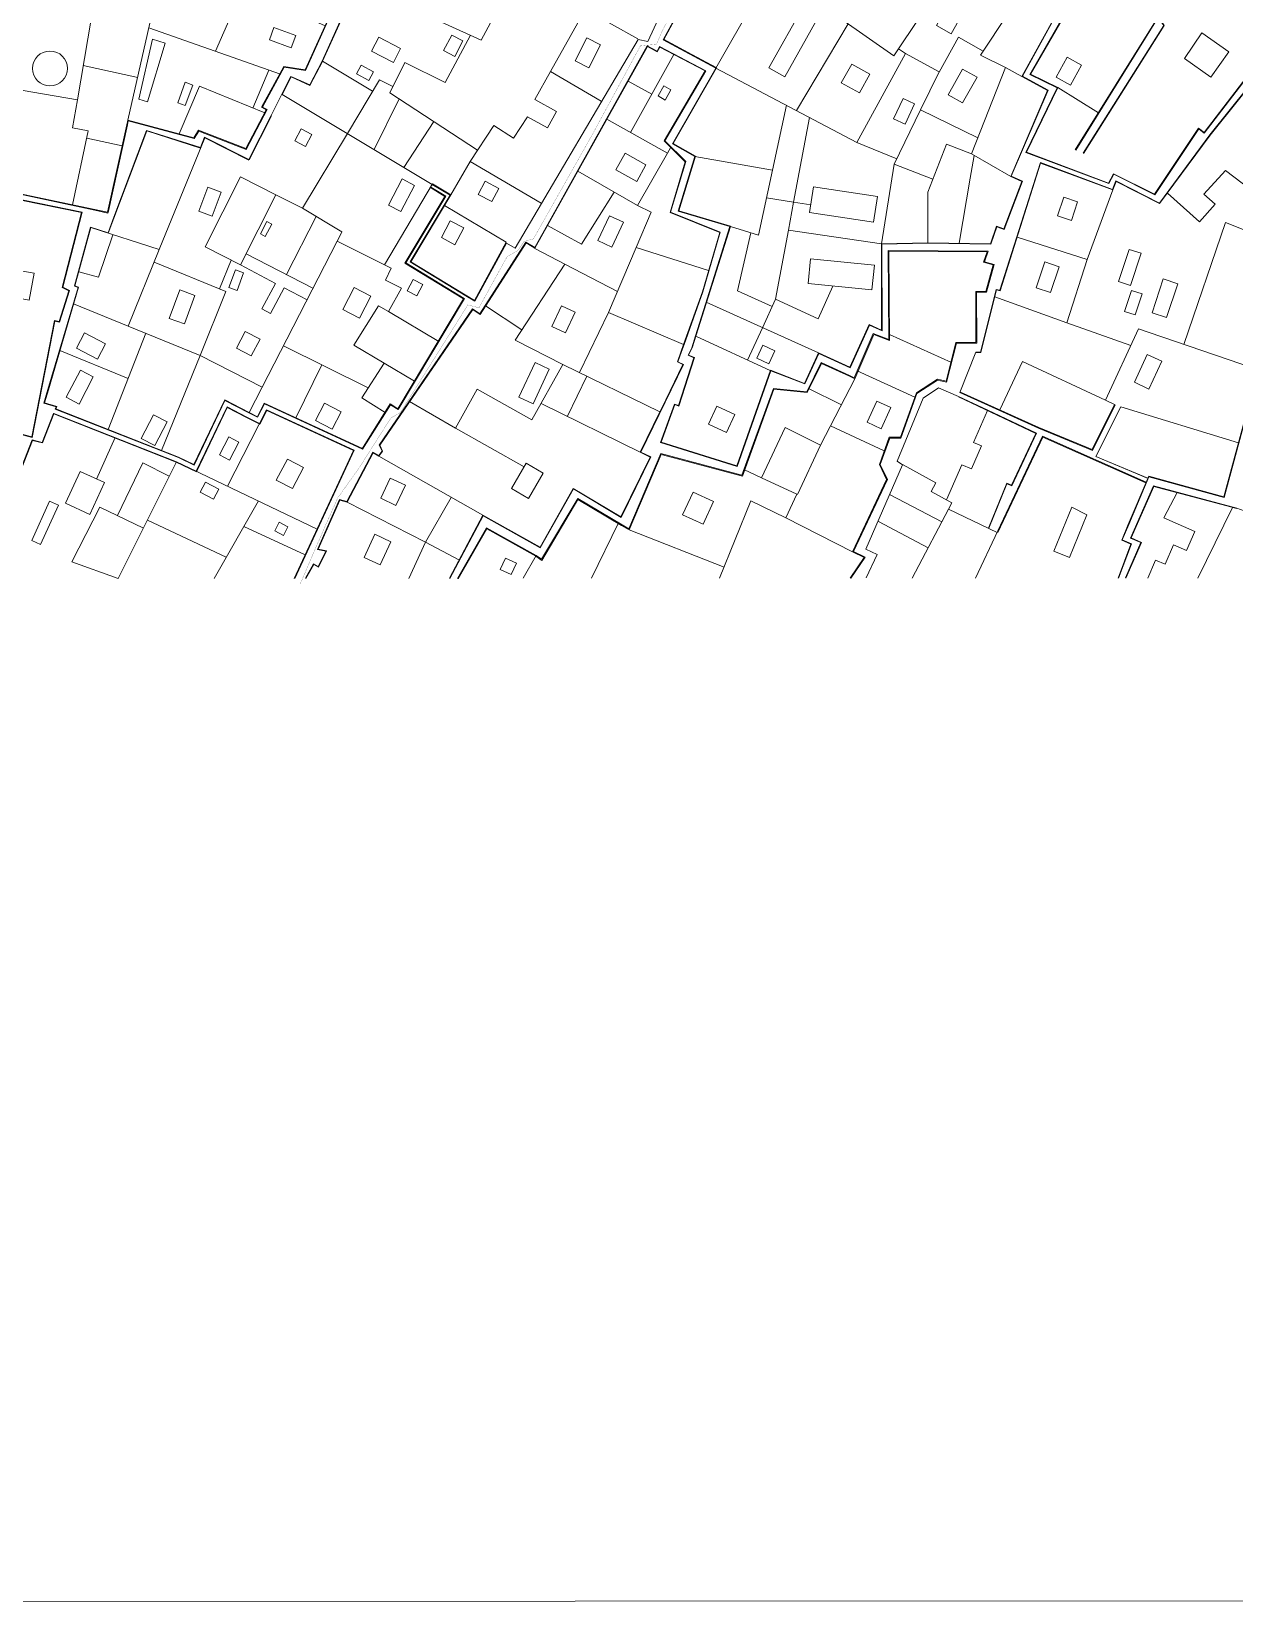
# Model space of a CAD drawing. Header units: millimetres. Extents: x 4203764 to 12476749, y 34048 to 3000914.
# Drawn here: x 11487697 to 11648246, y 1729084 to 1938705 of the extents above; entities that cross this region are included whole.
import ezdxf

# ---------------------------------------------------------------- set-up
doc = ezdxf.new("R2010")
doc.units = ezdxf.units.MM
doc.header["$MEASUREMENT"] = 0
for name, color, linetype, lineweight in [('2', 240, 'Continuous', 25), ('building property', 253, 'Continuous', 15), ('FORMAT', 250, 'Continuous', 0), ('open space', 94, 'Continuous', 5), ('streets', 254, 'Continuous', 9)]:
    doc.layers.add(name, color=color, linetype=linetype, lineweight=lineweight)

# ---------------------------------------------------------------- blocks, each defined once
blk = doc.blocks.new('EEEEEEEEE')
at = {"layer": 'FORMAT'}
blk.add_lwpolyline([(11101940, 671029), (12476749, 671572), (12476365, 1642602), (11101557, 1642059)], close=True, dxfattribs=at)

msp = doc.modelspace()

# ---------------------------------------------------------------- linework, layer by layer
at = {"layer": '2', "const_width": 23.31871}
msp.add_lwpolyline([(11523536.67656, 1864940.20366), (11526714.27157, 1872290.7168), (11528581.3679, 1876474.56932), (11531448.59833, 1880503.0034), (11535660.03811, 1887136.60985), (11536936.12421, 1887853.74116), (11545938.99265, 1902224.3592), (11547411.25656, 1901832.34443), (11551171.04045, 1908653.24338), (11552647.8795, 1909497.39574), (11553442.44465, 1910666.88165), (11554691.11632, 1911036.97717), (11562526.66288, 1924909.66644), (11568960.44624, 1936775.17465), (11571102.97733, 1936979.83206), (11571931.47422, 1938903.11182), (11574205.08472, 1943037.36926)], dxfattribs=at)
at = {"layer": 'building property'}
for p, q in [((11644994.29335, 1924852.79856), (11655931.15108, 1938567.64603)), ((11526552.63964, 1934713.41114), (11524869.43495, 1931477.02999)), ((11522344.87024, 1932633.0695), (11521157.30147, 1930285.62792)), ((11524869.43495, 1931477.02999), (11522344.87024, 1932633.0695)), ((11519729.67427, 1927463.66803), (11516748.68019, 1921571.20132)), ((11638235.0577, 1915733.15699), (11644994.29335, 1924852.79856)), ((11546251.35937, 1921362.26421), (11543671.00064, 1916895.39548)), ((11576225.51868, 1922030.25477), (11586568.92589, 1920197.11113)), ((11616951.12489, 1904093.40046), (11622369.57113, 1921126.19511)), ((11622369.57113, 1921126.19511), (11632012.5096, 1917554.09085)), ((11479121.73554, 1918540.51123), (11497844.61267, 1914573.71498)), ((11515600.01828, 1919297.80384), (11510879.39182, 1909966.6433)), ((11632012.5096, 1917554.09085), (11632437.95219, 1918702.57826)), ((11632437.95219, 1918702.57826), (11638235.0577, 1915733.15699)), ((11495607.34247, 1912528.73341), (11493508.89826, 1904741.55643)), ((11583695.17215, 1911843.7325), (11581907.75027, 1904085.86015)), ((11588711.01828, 1912194.14702), (11586978.36672, 1902978.93975)), ((11493992.66163, 1904598.67783), (11489954.3544, 1890906.63026)), ((11493508.89826, 1904741.55643), (11493992.66163, 1904598.67783)), ((11581907.75027, 1904085.86015), (11586525.69823, 1901984.26633)), ((11614402.758, 1895854.3507), (11616466.03121, 1904213.14038)), ((11616466.03121, 1904213.14038), (11616951.12489, 1904093.40046)), ((11585243.54106, 1899166.91171), (11583248.47959, 1894858.98572)), ((11613773.60263, 1895854.10208), (11614402.758, 1895854.3507)), ((11489954.3544, 1890906.63026), (11489439.6868, 1889162.17914)), ((11650717.0105, 1891073.27782), (11646791.1425, 1876595.48059)), ((11489439.6868, 1889162.17914), (11491081.32278, 1888677.84521)), ((11615308.53676, 1888167.97303), (11611389.34262, 1890015.63068)), ((11490683.31078, 1887666.53698), (11489162.86155, 1883803.22933)), ((11491081.32278, 1888677.84521), (11490954.79913, 1888356.36142)), ((11618514.06024, 1878090.96227), (11621818.97875, 1885096.71349)), ((11487828.36155, 1884135.79102), (11484691.56513, 1876030.60361)), ((11489162.86155, 1883803.22933), (11487828.36155, 1884135.79102)), ((11534074.05625, 1882052.99099), (11547944.60598, 1874161.29664)), ((11615443.34077, 1872410.95407), (11617871.99106, 1878348.02613)), ((11617871.99106, 1878348.02613), (11618514.06024, 1878090.96227)), ((11636782.23529, 1879353.29873), (11634068.57701, 1872922.90983)), ((11646791.1425, 1876595.48059), (11636782.23529, 1879353.29873)), ((11634068.57701, 1872922.90983), (11633181.557, 1870820.99314)), ((11634392.19353, 1870310.09809), (11632710.83528, 1865771.19048)), ((11633181.557, 1870820.99314), (11634392.19353, 1870310.09809))]:
    msp.add_line(p, q, dxfattribs=at)
for points in [[(11572100.32391, 1937635.50047), (11575975.86163, 1944801.89858), (11580534.822, 1944803.70016), (11586198.04175, 1941575.11162), (11596630.59013, 1955473.20736), (11598275.57549, 1954238.40587), (11600708.44581, 1957789.03233), (11599562.96915, 1958573.90683), (11601979.18137, 1962456.55822), (11608406.32683, 1972325.08821), (11609270.23106, 1971865.43022), (11611130.90905, 1974345.40586)], [(11611130.90905, 1974345.40586), (11622990.81383, 1965798.22181), (11631730.99122, 1956850.53393), (11641502.05434, 1948428.43078), (11636192.64293, 1941149.15392), (11637675.85211, 1940067.32012), (11626989.46347, 1922895.20207)], [(11598275.57549, 1954238.40587), (11618049.70188, 1941104.00547), (11614346.86481, 1935529.30347), (11617656.62794, 1933885.996)], [(11496607.95762, 1945900.14746), (11493839.32386, 1929582.40989)], [(11564443.48453, 1946690.43058), (11556970.76126, 1933368.80602), (11563722.17129, 1929387.02469)], [(11572039.35028, 1937652.6207), (11579099.44464, 1933834.5713), (11573345.54695, 1923741.74384), (11576297.5218, 1922058.82979), (11574069.08259, 1914779.26778), (11580986.48695, 1912715.12175), (11579025.11373, 1906501.41517), (11576359.83815, 1898057.71857), (11575860.1324, 1896474.63134), (11575396.7002, 1895526.13059), (11576162.85195, 1895208.53111), (11574088.18095, 1888698.51172), (11573553.93894, 1888911.66537), (11571728.12517, 1883884.09185), (11581849.29569, 1880735.29642), (11586317.68046, 1893499.53973), (11590874.24681, 1891746.7192), (11592730.70346, 1895826.01375), (11596926.29446, 1893916.63144), (11599505.50456, 1899584.072), (11601141.70545, 1898839.44912), (11601137.15118, 1910364.17909), (11607302.84767, 1910518.57723), (11615659.66585, 1910372.16273), (11616485.18563, 1912721.93611), (11617454.76873, 1912351.75655), (11619877.94342, 1918698.5932), (11618372.43177, 1919343.94142), (11623291.74366, 1930820.04249), (11619864.43181, 1932704.74486), (11626958.40894, 1945605.06918)], [(11588893.26915, 1945165.65605), (11602798.70745, 1935458.79373), (11610069.26807, 1946404.78139)], [(11628097.52478, 1922432.15501), (11638869.68352, 1939503.19789), (11638346.54831, 1940203.7992), (11643470.61135, 1946783.9282), (11654992.11972, 1939315.72495)], [(11497844.61267, 1914573.71498), (11500432.67848, 1926257.75924), (11500565.3308, 1926856.6295), (11509378.49579, 1924527.18146), (11509990.20011, 1925514.80298), (11516326.15666, 1923066.23209), (11519038.40205, 1928261.44006), (11518418.43035, 1928585.10668), (11521376.42763, 1934007.2417), (11524216.01405, 1933578.51088), (11529017.94372, 1944228.77156)], [(11504609.37308, 1944735.85317), (11500565.3308, 1926856.6295)], [(11512275.47679, 1936057.77515), (11515922.49545, 1944410.13942), (11526873.51101, 1939472.60709)], [(11526554.58442, 1934714.3502), (11530553.83582, 1943584.34059), (11537997.59423, 1940228.14065), (11538172.84584, 1940642.89366)], [(11551465.75484, 1944524.04454), (11547711.34315, 1937545.40092), (11538610.08393, 1941677.66768)], [(11654992.11972, 1939315.72495), (11644175.60364, 1925238.86006), (11643440.06704, 1925804.0387), (11637564.24083, 1916994.92999), (11632090.7768, 1919725.09716), (11631424.55848, 1918473.22752), (11620485.29654, 1922588.42226), (11624672.99502, 1931201.04394), (11621014.91495, 1932979.70518), (11627845.40202, 1944897.76254)], [(11568627.64435, 1937704.62359), (11561610.84127, 1941640.67714)], [(11597849.26565, 1923892.90291), (11579016.26404, 1933810.79157), (11584118.54511, 1942760.62787)], [(11520923.19325, 1933005.77194), (11503382.35769, 1939196.38732)], [(11589784.68044, 1928139.89762), (11596666.81608, 1939739.23596)], [(11503856.07075, 1937658.95778), (11505551.90018, 1937143.04939), (11503167.55765, 1929305.53742), (11502025.46095, 1929652.98821), (11503856.07075, 1937658.95778)], [(11546270.95265, 1938199.38491), (11542901.7648, 1931882.78637), (11537513.17137, 1934541.38906), (11535523.30424, 1930508.22346), (11547223.51245, 1922846.91915)], [(11579051.66973, 1933876.26151), (11572100.32391, 1937635.50047)], [(11608836.7902, 1933282.48839), (11611385.85632, 1937937.79823), (11614700.51403, 1936061.73008)], [(11643882.45838, 1938506.79693), (11647465.50212, 1935986.72507), (11645081.39019, 1932596.98944), (11641551.92102, 1935079.38054), (11643882.45838, 1938506.79693)], [(11524320.34749, 1865728.35744), (11525368.4031, 1867588.38078), (11525988.8554, 1867238.77844), (11527064.27672, 1869406.45788), (11525953.69483, 1869621.64313), (11528844.43797, 1876182.85076), (11529816.74074, 1875911.40555), (11533283.49784, 1882470.81432), (11534074.05625, 1882052.99099), (11534556.67837, 1882711.86421), (11534177.83045, 1883502.09312), (11546583.00698, 1901619.09164), (11546583.00698, 1901619.09164), (11547567.21887, 1900945.17636), (11553697.83163, 1910513.94649), (11554888.22197, 1909786.02374), (11569896.3903, 1936715.24679), (11571207.49716, 1935984.54199), (11571538.8588, 1936597.27488), (11577599.80619, 1933437.03488), (11572148.0081, 1924100.88046), (11574943.71345, 1921320.99308), (11572917.61008, 1914540.16188), (11579540.38842, 1911878.77173), (11577229.45392, 1903973.52849), (11574729.72688, 1896947.3004), (11574353.48442, 1895889.75878)], [(11573428.09994, 1935612.20521), (11567639.43928, 1925225.58571)], [(11571567.18985, 1936649.66285), (11571567.63416, 1936650.48444)], [(11603165.42834, 1921722.12906), (11597849.26565, 1923892.90291), (11604345.99915, 1935755.03759), (11603408.91249, 1936377.47073)], [(11604345.99915, 1935755.03759), (11608841.81817, 1933292.73727), (11606354.60577, 1928222.86697)], [(11494617.06466, 1934166.24847), (11501910.32292, 1932550.76055)], [(11517234.08942, 1928486.97355), (11519379.04063, 1933550.74341)], [(11526554.58442, 1934714.3502), (11533233.06915, 1930713.96389)], [(11556970.76126, 1933368.80602), (11554874.73996, 1929632.22862), (11557759.69156, 1928013.92412), (11556543.8629, 1925846.46624), (11553902.10968, 1927328.34937), (11552020.54423, 1924454.85596), (11549399.98979, 1926170.79679), (11546251.35937, 1921362.26421), (11555702.14717, 1915788.46996)], [(11619864.43181, 1932704.74486), (11617656.62794, 1933885.996), (11613126.10463, 1922353.05969), (11609792.82219, 1923662.48457), (11607300.38232, 1917272.18044), (11607303.05116, 1910518.57367)], [(11479121.73554, 1918540.51123), (11481890.8247, 1931609.7141), (11493857.64773, 1929579.30087), (11493158.34442, 1925827.34378), (11495278.56763, 1925432.16892), (11493186.94517, 1915560.38918)], [(11518835.75354, 1927830.14609), (11510141.84735, 1931395.4356), (11507399.27341, 1925050.3188)], [(11534143.76546, 1932234.33491), (11529855.63261, 1925075.46884)], [(11534143.76546, 1932234.33491), (11535938.13982, 1931349.03366)], [(11567312.13182, 1932078.30033), (11570475.90526, 1930315.0692)], [(11624672.99502, 1931201.04394), (11630068.68515, 1927843.24954)], [(11537375.0584, 1920571.36212), (11521158.45441, 1930285.04465)], [(11536766.59376, 1929694.11664), (11533424.67329, 1922937.6274)], [(11588432.76485, 1928851.84724), (11584705.08693, 1911542.37501)], [(11541373.40834, 1926677.57131), (11537375.0584, 1920571.36212), (11541180.24428, 1918283.28756)], [(11572998.52932, 1923255.17144), (11572558.83621, 1922483.91221), (11564475.66584, 1926988.81684)], [(11591512.31886, 1927230.08378), (11589403.98416, 1915913.63044), (11591686.53884, 1915564.69804)], [(11601137.15118, 1910364.17909), (11602817.50846, 1921012.93807), (11606354.60577, 1928222.86697), (11613965.24641, 1924489.1857)], [(11495076.43217, 1924478.15509), (11499825.90302, 1923426.12697)], [(11497946.28995, 1911781.8634), (11503094.89451, 1925422.61439), (11510281.54405, 1923147.66594)], [(11504765.60062, 1909604.32897), (11510830.65182, 1924495.89434), (11516721.94571, 1921515.49359)], [(11529855.63261, 1925075.46884), (11523884.40313, 1915106.74034), (11520330.66817, 1916904.57194)], [(11572558.83621, 1922483.91221), (11568573.72261, 1915493.68295), (11560602.02649, 1920038.32855)], [(11618372.43177, 1919343.94142), (11613126.10463, 1922353.05969)], [(11602817.50846, 1921012.93807), (11607974.83817, 1919001.40091)], [(11611512.82763, 1910444.81685), (11612971.48085, 1919104.25571), (11613491.19809, 1922148.95452)], [(11639273.98891, 1917134.89539), (11643545.51392, 1913301.80114), (11645651.32076, 1915648.47096), (11644163.98804, 1916983.14335), (11647012.45016, 1920157.41364), (11652409.88478, 1916039.96453)], [(11515600.01828, 1919297.80384), (11520330.66817, 1916904.57194), (11515610.04171, 1907573.4114), (11510879.39182, 1909966.6433)], [(11534801.35508, 1907567.93328), (11541222.37957, 1918354.06706), (11543671.00064, 1916895.39548), (11538328.691, 1907976.62348), (11546836.52914, 1902798.47692), (11551067.48777, 1910570.04521), (11542810.46961, 1915458.7734)], [(11480464.42512, 1865711.02674), (11482956.98651, 1870513.7015), (11481555.51962, 1871241.05499), (11484057.18394, 1876061.26932), (11486411.3219, 1884978.5814), (11487753.80571, 1884624.17056), (11490782.37707, 1900130.61457), (11491409.36018, 1899993.92814), (11492707.38494, 1904108.77717), (11491822.33726, 1904550.23833), (11494395.57188, 1914558.53182), (11480998.73854, 1917263.28904), (11480518.89857, 1914886.61138), (11473720.18903, 1916259.23865)], [(11531822.56045, 1883025.27699), (11535579.88823, 1888999.63289), (11536599.13213, 1888358.62096), (11545356.20063, 1903025.95078), (11537541.58383, 1907782.18034), (11542882.02812, 1916697.83822), (11540937.25012, 1917876.35733)], [(11565462.81693, 1917267.20311), (11561079.50467, 1910315.80191), (11556580.79643, 1912823.0176)], [(11585775.76482, 1916514.06775), (11589403.98416, 1915913.63044)], [(11632012.5096, 1917554.09085), (11628571.5778, 1908265.25402), (11619224.21546, 1911238.82245)], [(11525714.68078, 1914010.41116), (11521736.4622, 1906266.89664)], [(11523884.40313, 1915106.74034), (11529127.31179, 1911966.2585), (11528497.72833, 1910698.57699)], [(11568573.72261, 1915493.68295), (11570387.52187, 1914592.32795), (11568387.05557, 1909859.34689)], [(11589403.98416, 1915913.63044), (11588711.01828, 1912194.14702)], [(11493331.96195, 1902358.54825), (11500607.65598, 1899395.29652), (11504765.60062, 1909604.32897), (11495607.34247, 1912528.73341)], [(11580967.99082, 1912656.52529), (11575861.48882, 1896478.92854)], [(11584705.08693, 1911542.37501), (11580968.27792, 1912657.43481)], [(11601137.15118, 1910364.17909), (11588711.01828, 1912194.14702)], [(11658273.40538, 1908716.74745), (11647018.3339, 1913191.16317), (11641467.38554, 1896934.0887)], [(11498556.35162, 1911587.05921), (11496651.17113, 1905907.81035), (11494014.62989, 1906618.2905)], [(11516745.31306, 1887864.97167), (11528480.45074, 1910707.15777), (11535717.42915, 1907112.97273), (11534932.09849, 1905531.69048), (11537089.52411, 1904460.22302), (11535330.62749, 1901348.44523), (11534016.19104, 1902091.41533), (11530714.50763, 1896855.42027), (11538809.71069, 1892022.21283)], [(11558893.92837, 1907651.08126), (11554870.75431, 1909754.68143)], [(11574730.90582, 1896950.61415), (11564719.48292, 1901182.09402), (11568387.05557, 1909859.34689), (11578057.69726, 1906806.78279)], [(11607303.07507, 1910458.07891), (11615702.26003, 1910310.92212)], [(11500607.65598, 1899395.29652), (11510211.73645, 1895483.73731), (11513633.39144, 1904017.90909), (11504075.75732, 1907910.55159)], [(11514373.41085, 1908199.02193), (11512807.51733, 1904354.2719)], [(11515610.04171, 1907573.4114), (11520263.55391, 1905090.41157), (11518455.97196, 1901702.73327), (11519607.56008, 1901088.27413), (11521415.14203, 1904475.95243), (11524472.28427, 1902905.35034)], [(11516349.24199, 1909034.57266), (11525267.34199, 1904452.91262)], [(11544657.61937, 1865687.65064), (11548475.26572, 1872360.03831), (11554986.05915, 1868709.23355), (11555803.60537, 1868131.37052), (11560625.70169, 1876255.96369), (11566455.418, 1872795.91924), (11567477.62698, 1872189.2193), (11571724.6028, 1882260.54676), (11582561.19478, 1879381.92175), (11586783.5725, 1890979.18544), (11591220.14654, 1890526.0379), (11593144.04833, 1894399.3458), (11596840.70676, 1892717.024), (11597551.04074, 1892362.26722), (11600087.67417, 1898259.90091), (11602209.90533, 1897479.43764), (11602112.12313, 1909376.36898), (11615234.98724, 1909276.78479), (11614755.47318, 1907911.8879), (11616035.58701, 1907559.798), (11615060.88707, 1904016.02445), (11613713.92262, 1904015.49216), (11613734.20476, 1897230.86008), (11611065.79336, 1897222.88306), (11609747.80326, 1892037.53154), (11608590.45871, 1892300.1019), (11605785.00228, 1890464.81268), (11603650.01313, 1884550.67219), (11602172.33093, 1884550.08825), (11600846.61268, 1880929.29845), (11601818.64698, 1878903.31541), (11597252.75228, 1869251.67534), (11598805.53161, 1868503.79968), (11596937.09432, 1865757.05365)], [(11565904.39135, 1903985.51499), (11558893.92837, 1907651.08126), (11552229.65779, 1897519.47363), (11558616.80462, 1894260.33638), (11554479.44838, 1886881.83393)], [(11628571.5778, 1908265.25402), (11625867.85826, 1899843.23797), (11616237.76707, 1903288.39034)], [(11585243.54106, 1899166.91171), (11586978.36672, 1902978.93975), (11592697.28493, 1900376.30254), (11594646.12992, 1904736.21125)], [(11535330.62749, 1901348.44523), (11542053.4181, 1897334.63096)], [(11548303.77501, 1902094.80637), (11553144.69485, 1898910.59308)], [(11592730.70346, 1895826.01375), (11577726.38031, 1902587.91574)], [(11564719.48292, 1901182.09402), (11560813.21375, 1893187.18306)], [(11601202.22766, 1898745.45188), (11599535.50292, 1899503.96593), (11596956.29282, 1893836.52537)], [(11625867.85826, 1899843.23797), (11634404.92307, 1896789.11434)], [(11502975.86285, 1898430.77093), (11497930.49303, 1885610.99673)], [(11586354.16481, 1893420.69895), (11576357.49577, 1898050.29781)], [(11602203.24407, 1898289.89674), (11610480.72063, 1894522.87863)], [(11636841.45593, 1898513.60391), (11635437.03572, 1899016.12585), (11631040.26272, 1889529.11489), (11632225.22456, 1888941.92541)], [(11636841.45593, 1898513.60391), (11654410.18925, 1892514.79203)], [(11491491.86701, 1896119.63029), (11500605.46684, 1892407.83451)], [(11510211.73645, 1895483.73731), (11505049.62981, 1882809.17843)], [(11510211.73645, 1895483.73731), (11518477.73528, 1891237.09323)], [(11521312.96879, 1896755.81259), (11532639.72208, 1891158.94828)], [(11574353.48442, 1895889.75878), (11573898.99561, 1894612.2825), (11574638.92295, 1894250.7581), (11572351.19195, 1889568.48842), (11571554.95002, 1887938.83028)], [(11575803.80906, 1896497.13531), (11575314.11683, 1895494.88851)], [(11596956.29282, 1893836.52537), (11592760.70182, 1895745.90768), (11590905.70151, 1891669.81323)], [(11522962.11826, 1887172.21528), (11526444.67199, 1894220.09509)], [(11534762.10916, 1894438.81655), (11531786.09691, 1889839.78357), (11534900.15264, 1887881.32507)], [(11558616.80462, 1894260.33638), (11571554.95002, 1887938.83028)], [(11574719.82083, 1894278.55051), (11569007.26512, 1882586.73606)], [(11597894.68242, 1893409.47123), (11605584.65246, 1889909.82298)], [(11616900.86697, 1888211.30778), (11619931.32076, 1894677.57485), (11631040.26272, 1889529.11489)], [(11554479.44838, 1886881.83393), (11547178.55125, 1890975.67445), (11544267.98673, 1885785.01497), (11538158.6136, 1889315.78245)], [(11559229.81816, 1887363.94243), (11561831.84819, 1892689.48392)], [(11591381.08277, 1891070.52977), (11595710.09416, 1888908.52403)], [(11597551.04074, 1892362.26722), (11593007.45204, 1883496.98959)], [(11490954.79913, 1888356.36142), (11507330.06348, 1881911.68749), (11509366.90551, 1880936.06276), (11513487.46628, 1889538.68539), (11516745.31306, 1887864.97167), (11517844.06695, 1887300.83213), (11518771.36555, 1889106.89756), (11531868.35705, 1883060.60489)], [(11568926.36725, 1882558.94366), (11555713.22354, 1889082.13106)], [(11611423.36414, 1889933.90098), (11621738.46903, 1885067.81594)], [(11611423.36414, 1889933.90098), (11615282.73067, 1888113.2694), (11621738.46903, 1885067.81594), (11618483.65985, 1878168.28628), (11617838.7387, 1878426.49198), (11615387.35851, 1872433.85447)], [(11611680.90268, 1890582.63514), (11622120.83125, 1885839.98043), (11629235.54979, 1882908.69314)], [(11629235.54979, 1882908.69314), (11632225.22456, 1888941.92541)], [(11490683.31078, 1887666.53698), (11507033.81559, 1881231.60745), (11509715.24605, 1879947.23202), (11513826.74897, 1888530.9443), (11516406.54946, 1887205.5758), (11518164.94617, 1886302.75203), (11519106.12168, 1888135.84503), (11530662.0967, 1882800.97044)], [(11507058.50292, 1881288.28078), (11490705.93481, 1887724.02235)], [(11513850.52976, 1878034.97531), (11519079.85056, 1888219.93146), (11530687.99031, 1882857.05908)], [(11543493.65591, 1865764.28275), (11547944.60598, 1874161.29664), (11555579.24398, 1869880.31721), (11559987.80659, 1877742.48525), (11566360.33878, 1873924.91423), (11570260.40914, 1881907.13818), (11568926.36725, 1882558.94366), (11571554.95002, 1887938.83028)], [(11568926.36725, 1882558.94366), (11571554.95002, 1887938.83028)], [(11615282.73067, 1888113.2694), (11613408.27024, 1883875.12284), (11614494.00908, 1883394.91895), (11613140.42033, 1880334.46089), (11611870.23704, 1880896.24144), (11609793.15236, 1876199.96235)], [(11633059.26333, 1888607.21396), (11629718.59732, 1882011.04309)], [(11633059.26333, 1888607.21396), (11648754.0765, 1883834.3792)], [(11498882.21886, 1884506.15157), (11496371.80099, 1878988.9886)], [(11544267.98673, 1885785.01497), (11553453.85555, 1880634.65823)], [(11588352.60411, 1873817.88045), (11589818.335, 1876957.53926), (11585135.161, 1879143.85096), (11588271.57807, 1885862.19167), (11593007.45204, 1883496.98959), (11589930.17425, 1876905.32778)], [(11594309.71617, 1886104.5295), (11601507.74247, 1882734.97021)], [(11636446.98657, 1878558.88049), (11622625.4485, 1884693.01019), (11613695.65575, 1865763.67619)], [(11615387.35851, 1872433.85447), (11617838.7387, 1878426.49198), (11618483.65985, 1878168.28628), (11621738.46903, 1885067.81594)], [(11616651.35294, 1871837.57315), (11622665.29544, 1884585.90106), (11636413.82983, 1878484.17108)], [(11522774.37803, 1865727.74651), (11530662.08111, 1882800.97764)], [(11502548.21976, 1881138.53014), (11499178.00848, 1874114.79094)], [(11525813.04779, 1872305.06194), (11507058.50292, 1881288.28078), (11499286.53533, 1865718.46474)], [(11502548.21976, 1881138.53014), (11506099.00455, 1879366.08889)], [(11566385.76525, 1873839.17402), (11570341.30702, 1881934.93059)], [(11604024.29288, 1880887.43387), (11608403.626, 1878468.20496), (11607768.47108, 1877318.43572), (11610516.54945, 1875800.3437)], [(11629718.59732, 1882011.04309), (11636666.47969, 1879078.99982)], [(11582771.83075, 1880247.15751), (11585135.161, 1879143.85096)], [(11540271.64156, 1870549.64327), (11543702.26698, 1876527.07741)], [(11560010.12008, 1877658.60993), (11566385.76525, 1873839.17402)], [(11602278.80237, 1876887.31811), (11609177.42746, 1873256.19768)], [(11633740.8358, 1865771.59751), (11635828.59072, 1870534.64887), (11634460.30276, 1871134.40094), (11637472.80942, 1878007.20187), (11648534.03619, 1875051.42737)], [(11640579.01284, 1877177.16403), (11638784.3613, 1873806.74715), (11642953.97781, 1872006.48796), (11641850.23371, 1869450.08406), (11640094.48154, 1870208.14154), (11638976.5647, 1867618.91187), (11637685.57089, 1868176.30689), (11636671.96731, 1865772.75582)], [(11502646.86913, 1872450.32235), (11496809.85562, 1875251.10526), (11493098.31599, 1867957.83079), (11499286.53533, 1865718.46474)], [(11517981.77624, 1876056.1541), (11512082.79482, 1865723.52148)], [(11529816.74074, 1875911.40555), (11540271.64156, 1870549.64327), (11538055.53722, 1865733.78522)], [(11597252.75228, 1869251.67534), (11588352.60411, 1873817.88045), (11583674.25453, 1876071.14577), (11579530.91382, 1865750.17519)], [(11610516.54945, 1875800.3437), (11605231.94669, 1865760.33156)], [(11610065.91956, 1874944.20941), (11616577.42911, 1871872.44625)], [(11626539.17975, 1875232.77569), (11624140.80023, 1869354.52614), (11626216.02993, 1868507.81346), (11628539.39092, 1874202.1982), (11626539.17975, 1875232.77569)], [(11647958.87711, 1875205.12104), (11643329.77291, 1865775.38681)], [(11503172.51912, 1873503.37276), (11513699.63832, 1868555.57818)], [(11516047.93291, 1872668.84173), (11524233.91911, 1868886.97829)], [(11562430.22348, 1865743.41745), (11566049.48239, 1873150.90822)], [(11567477.62698, 1872189.2193), (11580126.70758, 1867234.28434)], [(11600716.02278, 1873305.91837), (11607362.26496, 1869807.64075)], [(11540271.64156, 1870549.64327), (11544820.56026, 1868138.42777)], [(11555038.49423, 1868792.2829), (11553326.88319, 1865739.82005)]]:
    msp.add_lwpolyline(points, dxfattribs=at)
for points in [[(11590865.35968, 1942317.28825), (11592982.4056, 1941130.19463), (11588231.01001, 1932656.62312), (11586113.96409, 1933843.71674)], [(11609425.94023, 1941217.23596), (11611405.34431, 1940107.32241), (11610439.92423, 1938385.60593), (11608460.52015, 1939495.51948)], [(11520063.00653, 1939230.08588), (11522984.45803, 1938150.90731), (11522372.33563, 1936493.82666), (11519450.88412, 1937573.00523)], [(11534059.48896, 1937934.36884), (11536967.6432, 1936439.80049), (11536007.8041, 1934572.1307), (11533099.64986, 1936066.69905)], [(11543793.62791, 1938211.85332), (11545270.24128, 1937430.65336), (11544183.01003, 1935375.58387), (11542706.39665, 1936156.78384)], [(11561821.55456, 1937828.40862), (11563632.30202, 1936909.88824), (11562083.35233, 1933856.32864), (11560272.60486, 1934774.84903)], [(11625903.29289, 1935251.7991), (11627819.24721, 1934195.46374), (11626360.1486, 1931548.98763), (11624444.19428, 1932605.32299)], [(11531679.83964, 1934203.89764), (11533356.3444, 1933316.94546), (11532743.68778, 1932158.91038), (11531067.18302, 1933045.86257)], [(11597158.92815, 1934354.00282), (11599581.34164, 1932995.68009), (11598179.95728, 1930496.4711), (11595757.54378, 1931854.79382)], [(11611960.17314, 1933674.7355), (11613883.49909, 1932596.26671), (11611961.95353, 1929169.40962), (11610038.62759, 1930247.87841)], [(11508234.02287, 1931913.40162), (11509238.1581, 1931544.42892), (11508235.24724, 1928815.07218), (11507231.11201, 1929184.04488)], [(11572065.14097, 1931436.53193), (11573026.88974, 1930897.24942), (11572272.34667, 1929551.60801), (11571310.5979, 1930090.89051)], [(11604009.50085, 1929756.99098), (11605556.91667, 1929040.30554), (11604297.582, 1926321.24042), (11602750.16619, 1927037.92586)], [(11523686.1606, 1925703.34684), (11525098.24023, 1924965.43739), (11524253.1594, 1923348.27224), (11522841.07976, 1924086.18169)], [(11566919.18907, 1922440.96529), (11569692.76173, 1920885.73667), (11568467.06002, 1918699.83761), (11565693.48735, 1920255.06623)], [(11537181.25403, 1919018.49111), (11538830.91474, 1918156.4291), (11537004.92104, 1914662.16768), (11535355.26034, 1915524.2297)], [(11548225.67144, 1918733.45656), (11550079.96051, 1917764.46205), (11549155.55804, 1915995.50531), (11547301.26898, 1916964.49982)], [(11511224.43391, 1917913.25862), (11513010.10744, 1917257.10717), (11511837.92998, 1914067.10238), (11510052.25646, 1914723.25382)], [(11592056.78128, 1917986.65321), (11600590.04816, 1916682.17919), (11600064.3866, 1913243.54389), (11591531.11972, 1914548.01791)], [(11625441.66195, 1916570.10019), (11627307.7893, 1915949.75405), (11626480.66209, 1913461.58723), (11624614.53474, 1914081.93337)], [(11564828.16279, 1914117.50623), (11566700.13378, 1913250.50311), (11565166.488, 1909939.16508), (11563294.517, 1910806.16821)], [(11519131.42875, 1913345.66265), (11519777.18781, 1913008.2088), (11518910.04276, 1911348.82107), (11518264.28369, 1911686.27493)], [(11543572.21091, 1913432.39084), (11545377.78301, 1912488.85432), (11544204.97404, 1910244.54146), (11542399.40194, 1911188.07798)], [(11591663.55311, 1908350.31202), (11600180.03856, 1907522.96947), (11599860.10999, 1904229.69391), (11591343.62453, 1905057.03646)], [(11622920.49019, 1907941.79163), (11624827.57756, 1907307.82938), (11623678.44814, 1903851.01441), (11621771.36077, 1904484.97667)], [(11634200.44137, 1909631.25342), (11635791.26663, 1909102.42439), (11634360.98056, 1904799.83306), (11632770.1553, 1905328.6621)], [(11484714.25091, 1907048.24343), (11488053.3179, 1906439.17371), (11487399.50595, 1902854.81902), (11484060.43896, 1903463.88874)], [(11514912.06016, 1906905.3111), (11516005.42756, 1906503.54976), (11515136.14722, 1904137.85979), (11514042.77982, 1904539.62113)], [(11538637.43982, 1905609.14843), (11539918.39584, 1904939.76016), (11539121.70064, 1903415.18684), (11537840.74462, 1904084.57511)], [(11638736.95717, 1905684.04971), (11640674.41336, 1905039.99212), (11639176.5837, 1900534.21593), (11637239.12751, 1901178.27352)], [(11507480.97166, 1904207.65703), (11509509.37333, 1903462.31436), (11508118.11524, 1899676.09584), (11506089.71357, 1900421.43851)], [(11530771.62079, 1904522.3278), (11532979.79036, 1903368.40621), (11531459.56962, 1900459.2786), (11529251.40005, 1901613.20019)], [(11634486.71119, 1904152.97385), (11635919.18855, 1903676.78351), (11634988.1045, 1900875.89336), (11633555.62714, 1901352.08369)], [(11558432.39172, 1902109.90773), (11560259.45509, 1901263.70357), (11558982.8418, 1898507.33169), (11557155.77844, 1899353.53585)], [(11494759.80079, 1898480.14082), (11497570.08394, 1897011.57317), (11496511.31876, 1894985.49699), (11493701.03561, 1896454.06465)], [(11516227.42586, 1898673.73427), (11518202.0904, 1897641.83523), (11517032.17094, 1895403.05179), (11515057.5064, 1896434.95083)], [(11585308.82902, 1896833.7879), (11586897.58366, 1896097.95639), (11586091.32391, 1894357.13813), (11584502.56926, 1895092.96964)], [(11636596.10054, 1895589.0813), (11638536.88137, 1894690.20891), (11636824.29694, 1890992.5194), (11634883.51611, 1891891.39179)], [(11494227.7302, 1893510.98635), (11495948.92454, 1892611.54306), (11494057.09865, 1888991.30373), (11492335.90432, 1889890.74702)], [(11554897.5758, 1894522.44078), (11556783.55899, 1893648.9479), (11554639.40506, 1889019.44447), (11552753.42187, 1889892.93734)], [(11526793.11044, 1889109.57621), (11529051.47322, 1887929.42519), (11527847.09371, 1885624.69825), (11525588.73093, 1886804.84927)], [(11579170.89399, 1888699.22615), (11581558.95089, 1887593.1979), (11580455.14669, 1885209.94302), (11578067.08979, 1886315.97127)], [(11600513.9321, 1889382.93677), (11602373.52589, 1888521.66614), (11601068.15958, 1885703.21279), (11599208.56578, 1886564.48342)], [(11504008.82964, 1887555.71021), (11505828.46519, 1886604.82456), (11504180.31742, 1883450.89299), (11502360.68187, 1884401.77864)], [(11514027.22246, 1884596.57631), (11515365.20541, 1883897.38751), (11514124.6139, 1881523.3645), (11512786.63095, 1882222.5533)], [(11521851.84318, 1881653.55052), (11524009.93074, 1880525.80024), (11522534.26183, 1877701.92798), (11520376.17427, 1878829.67826)], [(11553715.81139, 1881084.04693), (11555982.5881, 1879762.70665), (11554017.60617, 1876391.75418), (11551750.82945, 1877713.09446)], [(11494190.54433, 1879981.50336), (11497436.2648, 1878504.63659), (11495508.75881, 1874268.54314), (11492263.03834, 1875745.40991)], [(11510906.88845, 1878555.93107), (11512691.32157, 1877623.44113), (11511999.81727, 1876300.1634), (11510215.38415, 1877232.65335)], [(11535568.60831, 1879121.64711), (11537598.64559, 1878181.4356), (11536343.41235, 1875471.22598), (11534313.37507, 1876411.43749)], [(11575990.01034, 1877243.42323), (11578728.50449, 1875975.09001), (11577330.14637, 1872955.8554), (11574591.65222, 1874224.18862)], [(11490129.79865, 1876037.59626), (11491311.79244, 1875499.7658), (11488930.55597, 1870266.50569), (11487748.56218, 1870804.33616)], [(11520759.27694, 1873223.37604), (11521928.63916, 1872612.30326), (11521326.46725, 1871459.97394), (11520157.10503, 1872071.04672)], [(11533532.72359, 1871608.77202), (11535665.65179, 1870620.9066), (11534237.38171, 1867537.08824), (11532104.45351, 1868524.95367)], [(11550949.44119, 1868439.88568), (11552434.81341, 1867751.93572), (11551728.21613, 1866226.30152), (11550242.84391, 1866914.25148)]]:
    msp.add_lwpolyline(points, close=True, dxfattribs=at)
at = {"layer": 'open space'}
msp.add_circle((11490170.38655, 1933760.90978), 2331.49241, dxfattribs=at)
at = {"layer": 'streets'}
for p, q in [((11530522.91047, 1943666.05015), (11526498.97823, 1934741.31982)), ((11569939.65885, 1937343.2585), (11572503.49668, 1942850.69311)), ((11552243.97762, 1909803.27508), (11568657.94379, 1937634.39055)), ((11568657.94379, 1937634.39055), (11569939.65885, 1937343.2585)), ((11644945.31248, 1924890.4613), (11655916.15971, 1938647.93168)), ((11522317.15986, 1932712.2835), (11521103.32994, 1930312.93207)), ((11523641.28681, 1932105.94409), (11522317.15986, 1932712.2835)), ((11526498.97823, 1934741.31982), (11524857.47834, 1931585.12657)), ((11524857.47834, 1931585.12657), (11523641.28681, 1932105.94409)), ((11521103.32994, 1930312.93207), (11519675.70275, 1927490.97218)), ((11519675.70275, 1927490.97218), (11516694.70867, 1921598.50547)), ((11503058.99179, 1925498.77792), (11498689.39829, 1913921.94456)), ((11510245.8347, 1923223.76825), (11503058.99179, 1925498.77792)), ((11510798.72326, 1924581.27965), (11510245.8347, 1923223.76825)), ((11516694.70867, 1921598.50547), (11510798.72326, 1924581.27965)), ((11638216.61048, 1915812.01608), (11644945.31248, 1924890.4613)), ((11616909.78559, 1904167.23593), (11622330.32571, 1921206.61264)), ((11622330.32571, 1921206.61264), (11631976.03892, 1917633.48052)), ((11479175.25754, 1918466.02246), (11496172.81692, 1914864.59718)), ((11631976.03892, 1917633.48052), (11632404.1908, 1918789.28165)), ((11632404.1908, 1918789.28165), (11638216.61048, 1915812.01608)), ((11496172.81692, 1914864.59718), (11496168.87508, 1914849.96929)), ((11498689.39829, 1913921.94456), (11498326.16935, 1912959.60314)), ((11495564.52175, 1912607.25711), (11493449.24893, 1904757.63039)), ((11497932.70809, 1911851.05058), (11495564.52175, 1912607.25711)), ((11498326.16935, 1912959.60314), (11497932.70809, 1911851.05058)), ((11546872.98983, 1902694.43404), (11551082.42638, 1910434.94838)), ((11551082.42638, 1910434.94838), (11552243.97762, 1909803.27508)), ((11493915.93838, 1904556.92267), (11489895.10073, 1890924.10643)), ((11493433.55558, 1904699.39351), (11493915.93838, 1904556.92267)), ((11545679.05928, 1903407.26533), (11546872.98983, 1902694.43404)), ((11614354.37095, 1895916.10872), (11616420.85888, 1904287.92199)), ((11616420.85888, 1904287.92199), (11616909.78559, 1904167.23593)), ((11613731.65363, 1895915.86264), (11614354.37095, 1895916.10872)), ((11489895.10223, 1890924.11151), (11489362.95338, 1889120.4082)), ((11606708.62525, 1889783.05222), (11608728.88512, 1891152.97725)), ((11608728.88512, 1891152.97725), (11611389.34262, 1890015.63068)), ((11650764.27188, 1891011.51935), (11646834.53263, 1876519.44572)), ((11489362.95338, 1889120.4082), (11490999.12815, 1888637.6855)), ((11603210.50791, 1881385.01469), (11606708.62525, 1889783.05222)), ((11490648.44944, 1887746.64638), (11489125.22061, 1883876.27606)), ((11490999.12815, 1888637.6855), (11490874.68973, 1888321.50008)), ((11621818.97875, 1885096.71349), (11615308.53676, 1888167.97303)), ((11487790.41839, 1884208.91307), (11484616.19798, 1876007.02559)), ((11489125.22061, 1883876.27606), (11487790.41839, 1884208.91307)), ((11599043.09872, 1869626.56749), (11603947.51449, 1880865.94728)), ((11603947.51449, 1880865.94728), (11603210.50791, 1881385.01469)), ((11636818.07848, 1879279.34332), (11634125.49359, 1872898.89073)), ((11646834.53263, 1876519.44572), (11636818.07848, 1879279.34332)), ((11634125.49359, 1872898.89073), (11633262.49268, 1870853.89062)), ((11634470.64727, 1870344.04297), (11632776.72439, 1865771.21652)), ((11633262.49268, 1870853.89062), (11634470.64727, 1870344.04297)), ((11600535.28649, 1868929.50674), (11599043.09872, 1869626.56749)), ((11599065.92378, 1865784.06344), (11600535.28649, 1868929.50674))]:
    msp.add_line(p, q, dxfattribs=at)
for points in [[(11572010.57821, 1937599.41723), (11575939.03027, 1944863.66116), (11580551.18327, 1944865.48376), (11586181.32812, 1941655.75115), (11596618.27044, 1955559.70045), (11598261.07429, 1954326.53651), (11600622.56537, 1957772.9893), (11599479.28592, 1958556.35829), (11601927.06752, 1962489.73903), (11608385.42185, 1972406.18854), (11609252.55733, 1971944.8113), (11611117.86368, 1974430.95578)], [(11611117.86368, 1974430.95578), (11623031.27037, 1965845.21402), (11631773.33191, 1956895.59726), (11641585.52751, 1948438.04023), (11636278.95863, 1941162.66052), (11637758.62715, 1940083.40924), (11627041.91367, 1922862.56176)], [(11615702.26003, 1910310.92212), (11616521.65722, 1912643.26806), (11617489.70162, 1912273.67596), (11619955.17263, 1918731.29617), (11618451.85484, 1919375.70398), (11623368.94293, 1930846.61722), (11619946.57696, 1932728.59982), (11627040.55408, 1945628.92414), (11625545.00419, 1946451.33731), (11632278.59368, 1956378.53161)], [(11628045.2797, 1922465.12266), (11638794.77989, 1939500.25769), (11638268.86199, 1940204.58566), (11643456.67594, 1946866.58116), (11655081.88686, 1939331.15826), (11644186.9493, 1925152.23382), (11643454.80573, 1925714.8053), (11637585.40885, 1916915.33553), (11632117.04503, 1919642.95873), (11631453.59931, 1918396.299), (11620400.09532, 1922554.46998), (11624590.42343, 1931172.4999), (11620928.43976, 1932953.05918), (11627791.80356, 1944928.48093)], [(11497924.41496, 1914556.03843), (11500512.48077, 1926240.08269), (11500626.72721, 1926755.85802), (11509416.11755, 1924432.69397), (11510023.98401, 1925414.1191), (11516364.81459, 1922963.66462), (11519148.68592, 1928296.06951), (11518530.05014, 1928619.03868), (11521420.78636, 1933917.88132), (11524265.06482, 1933488.44207), (11529092.45664, 1944195.17559)], [(11524265.06482, 1933488.44207), (11529092.45664, 1944195.17559)], [(11575314.11683, 1895494.88851), (11575803.80906, 1896497.13531), (11576302.15838, 1898075.92534), (11578967.43397, 1906519.62195), (11580910.31106, 1912674.73206), (11573993.41619, 1914738.72606), (11576225.51868, 1922030.25477), (11573263.04486, 1923719.15427), (11579016.26404, 1933810.79157), (11572010.57821, 1937599.41723)], [(11524266.52623, 1865758.68376), (11525344.90817, 1867672.52837), (11525962.45315, 1867324.5642), (11526972.88162, 1869361.24041), (11525865.95372, 1869575.71768), (11528809.4882, 1876256.74739), (11529785.39065, 1875984.29722), (11533257.74632, 1882554.29897), (11534055.749, 1882132.54123), (11534484.97717, 1882718.52131), (11534106.70087, 1883507.55792), (11546566.93655, 1901704.96696), (11547549.56437, 1901032.13633), (11553678.4498, 1910598.21041), (11554865.57362, 1909872.28514), (11569872.50213, 1936799.2836), (11571182.91939, 1936068.96313), (11571512.84984, 1936679.04954)], [(11571512.84984, 1936679.04954), (11577684.03567, 1933461.3301), (11572223.83255, 1924110.78216), (11575012.03011, 1921338.3601), (11572991.35965, 1914575.71144), (11579613.83294, 1911914.44389), (11577287.02199, 1903954.89052), (11574786.71292, 1896927.02643), (11574410.47045, 1895869.48481)], [(11455859.73583, 1933610.24535), (11461515.44449, 1932120.02375), (11474709.32163, 1930382.13703), (11473087.26627, 1916450.04639), (11480470.56911, 1914959.3925), (11480950.40907, 1917336.07016), (11494471.61493, 1914606.20272), (11491894.60532, 1904583.22687), (11492782.1726, 1904140.50893), (11491451.3081, 1899921.55508), (11490830.90603, 1900056.8068), (11487801.79653, 1884547.60752), (11486455.28395, 1884903.08195), (11484115.16816, 1876038.88487), (11481638.80952, 1871267.42962), (11483040.27641, 1870540.07613), (11480519.25738, 1865682.5691)], [(11579016.26404, 1933810.79157), (11573263.04486, 1923719.15427)], [(11500626.72721, 1926755.85802), (11497904.37127, 1914465.54946), (11496168.87508, 1914849.96929)], [(11545679.05928, 1903407.26533), (11538216.86566, 1907948.99869), (11543558.87973, 1916867.27727), (11541180.24428, 1918283.28756)], [(11545464.93661, 1903055.45586), (11537653.40917, 1907809.80513), (11542993.934, 1916725.59747), (11540979.61079, 1917946.2604)], [(11580910.31106, 1912674.73206), (11575803.80906, 1896497.13531)], [(11575314.11683, 1895494.88851), (11576088.34604, 1895173.94061), (11574050.27232, 1888778.75822), (11573518.38935, 1888990.97066), (11571649.63847, 1883845.16522), (11581887.08873, 1880660.19402), (11586354.16481, 1893420.69895), (11590905.70151, 1891669.81323), (11592760.70182, 1895745.90768), (11596956.29282, 1893836.52537), (11599505.50456, 1899584.072), (11601202.22766, 1898745.45188), (11601197.65955, 1910305.19029), (11607303.07507, 1910458.07891), (11615702.26003, 1910310.92212)], [(11544572.4854, 1865736.36054), (11548438.42215, 1872493.14897), (11555038.49423, 1868792.2829), (11555773.47528, 1868272.77909), (11560591.41642, 1876390.37133), (11566505.47918, 1872880.26569), (11567430.95697, 1872330.97751), (11571667.36215, 1882377.23763), (11582499.7082, 1879499.7405), (11586717.54205, 1891084.5239), (11591162.52527, 1890630.51745), (11593098.3811, 1894527.89192), (11596882.94641, 1892805.56435), (11597501.96616, 1892496.41195), (11600034.29505, 1898384.03767), (11602110.65921, 1897620.44226), (11602013.22359, 1909475.20618), (11615373.03971, 1909373.82387)], [(11597055.75184, 1865757.10054), (11598950.66371, 1868542.76625), (11597383.06766, 1869297.77819), (11601927.29315, 1878903.61269), (11600952.94159, 1880934.42553), (11602240.88004, 1884452.03145), (11603718.89424, 1884452.61553), (11605866.12876, 1890400.67694), (11608609.33493, 1892195.24294), (11609819.31789, 1891920.73033), (11611142.12337, 1897125.02693), (11613832.58141, 1897133.06985), (11613812.30003, 1903917.44716), (11615135.64392, 1903917.97011), (11616156.1705, 1907628.3583), (11614882.86284, 1907978.57619), (11615373.03971, 1909373.82387)], [(11531891.75107, 1882981.76236), (11535605.56423, 1888886.92764), (11536626.42951, 1888244.89601), (11545467.89661, 1903053.58619)], [(11574410.47045, 1895869.48481), (11573974.09091, 1894642.91001), (11574719.82083, 1894278.55051), (11572405.53709, 1889541.93569), (11571609.29516, 1887912.27755)], [(11613731.65363, 1895915.86264), (11611588.35794, 1890516.94607), (11622081.85306, 1885749.95713), (11629282.80126, 1882783.14294), (11632313.10987, 1888898.37521)], [(11490874.68973, 1888321.50008), (11507305.37615, 1881855.01415), (11509395.93389, 1880853.6602), (11513515.73984, 1889454.70697), (11516717.08276, 1887810.02201), (11517870.80689, 1887217.65879), (11518799.26189, 1889025.97652), (11531891.75107, 1882981.76236)], [(11522830.45947, 1865701.83731), (11530744.07895, 1882831.16547), (11519078.22533, 1888216.76607), (11518138.20623, 1886385.92537), (11516434.77976, 1887260.52546), (11513798.47541, 1888614.92272), (11509686.21768, 1880029.63458), (11507058.50292, 1881288.28078), (11490648.44944, 1887746.64638)], [(11543547.09746, 1865735.95534), (11547969.04251, 1874078.24932), (11555602.41854, 1869797.97752), (11560010.12008, 1877658.60993), (11566385.76525, 1873839.17402), (11570341.30702, 1881934.93059), (11569007.26512, 1882586.73606), (11571609.29516, 1887912.27755)], [(11633059.26333, 1888607.21396), (11629718.59732, 1882011.04309), (11636723.39627, 1879054.98072)], [(11616577.42911, 1871872.44625), (11622625.4485, 1884693.01019), (11636446.98657, 1878558.88049)], [(11633684.25534, 1865796.39803), (11635747.20974, 1870502.86892), (11634378.92178, 1871102.621), (11637437.52015, 1878080.5766), (11648552.61923, 1875110.40637), (11673985.39515, 1865845.53832)]]:
    msp.add_lwpolyline(points, dxfattribs=at)

# ---------------------------------------------------------------- block references
at = {"layer": '2'}
msp.add_blockref('EEEEEEEEE', (0, 1058054.92715), dxfattribs=at)

doc.saveas('drawing.dxf')
